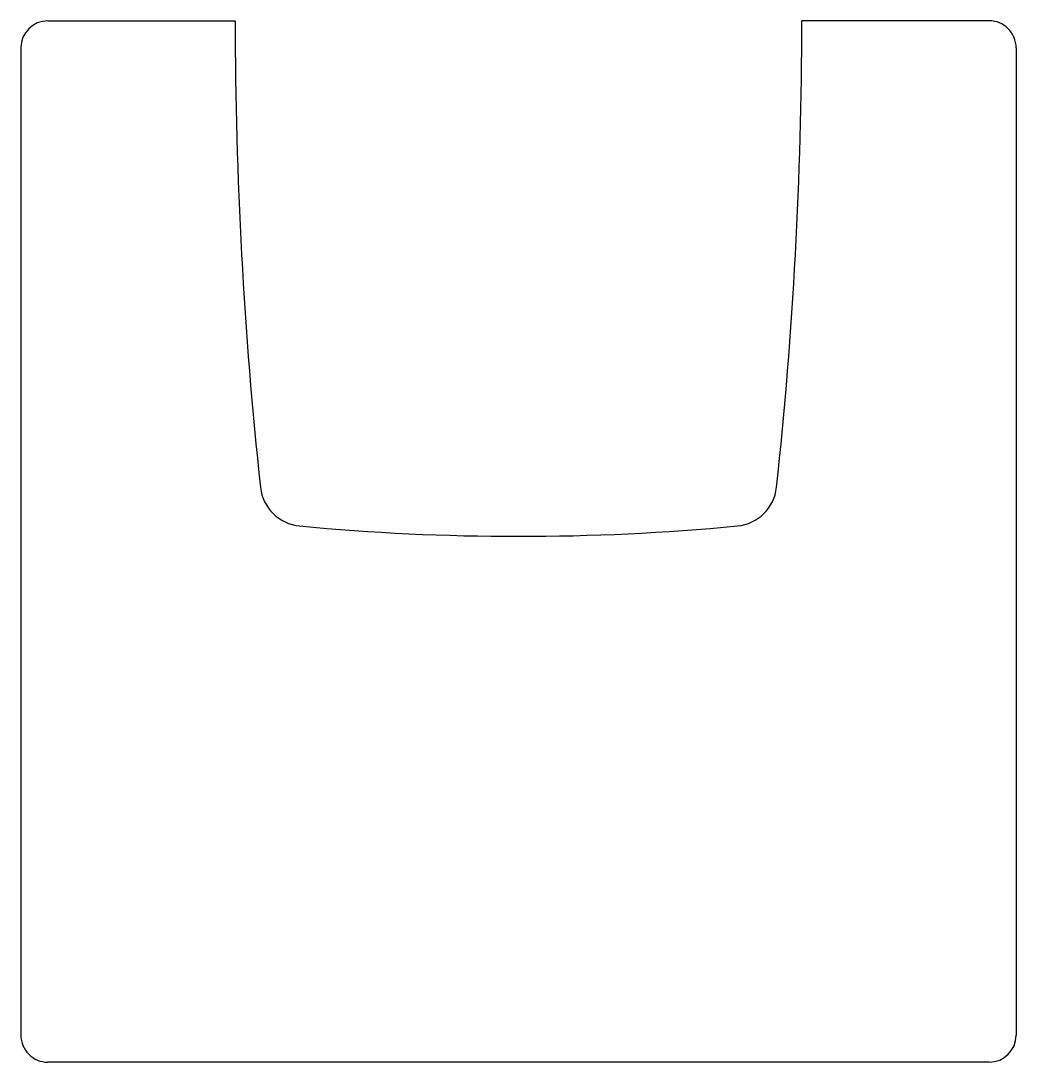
# Model space of a CAD drawing. Extents: x -100 to -4, y -79 to 22.
import ezdxf

# ---------------------------------------------------------------- set-up
doc = ezdxf.new("R2010")
doc.units = 0
doc.header["$MEASUREMENT"] = 0
doc.layers.add('SKETCH005', color=7, linetype='CONTINUOUS')

msp = doc.modelspace()

# ---------------------------------------------------------------- linework, layer by layer
at = {"layer": 'SKETCH005'}
for p, q in [((-97.791, 21.8717), (-79.6908, 21.8717)), ((-6.89098, 21.8717), (-24.9912, 21.8717)), ((-100.391, 19.2717), (-100.391, -76.1284)), ((-4.29098, 19.2717), (-4.29098, -76.1283)), ((-6.89098, -78.7283), (-97.791, -78.7283))]:
    msp.add_line(p, q, dxfattribs=at)
for centre, radius, start, end in [((-97.791, 19.2717), 2.6, 90, 180), ((338.856, 21.8717), 418.547, 180, -173.819), ((-443.538, 21.8717), 418.547, -6.18107, 0), ((-6.89098, 19.2717), 2.6, -0.0000506, 90), ((-73.0816, -22.7454), 4.2, -173.873, -95.4268), ((-31.6004, -22.7454), 4.2, -84.5732, -6.12708), ((-52.341, 195.577), 223.505, -95.4268, -84.5732), ((-97.791, -76.1284), 2.6, -180, -89.9999), ((-6.89098, -76.1283), 2.6, -90, 0)]:
    msp.add_arc(centre, radius, start, end, dxfattribs=at)

doc.saveas('drawing.dxf')
